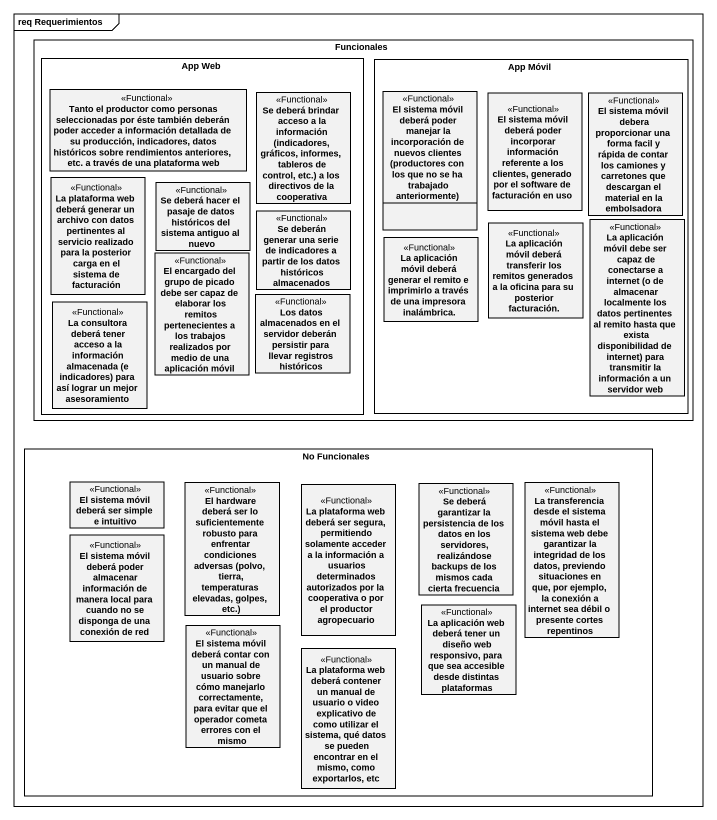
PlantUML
@startuml
mainframe req Requerimientos
hide circle
hide empty members
rectangle Funcionales {
  rectangle "App Web" as App_Web {
    class "Tanto el productor como personas seleccionadas por éste también deberán poder acceder a información detallada de su producción, indicadores, datos históricos sobre rendimientos anteriores, etc. a través de una plataforma web" as Tanto_el_productor_como <<Functional>>
    class "Se deberá brindar acceso a la información (indicadores, gráficos, informes, tableros de control, etc.) a los directivos de la cooperativa" as Se_deberá_brindar_acceso_a <<Functional>>
    class "La plataforma web deberá generar un archivo con datos pertinentes al servicio realizado para la posterior carga en el sistema de facturación" as La_plataforma_web_deberá <<Functional>>
    class "Se deberá hacer el pasaje de datos históricos del sistema antiguo al nuevo" as Se_deberá_hacer_el_pasaje <<Functional>>
    class "Se deberán generar una serie de indicadores a partir de los datos históricos almacenados" as Se_deberán_generar_una <<Functional>>
    class "El encargado del grupo de picado debe ser capaz de elaborar los remitos pertenecientes a los trabajos realizados por medio de una aplicación móvil" as El_encargado_del_grupo_de <<Functional>>
    class "La consultora deberá tener acceso a la información almacenada (e indicadores) para así lograr un mejor asesoramiento" as La_consultora_deberá_tener <<Functional>>
    class "Los datos almacenados en el servidor deberán persistir para llevar registros históricos" as Los_datos_almacenados_en_el <<Functional>>
  }
  rectangle "App Móvil" as App_Móvil {
    class "El sistema móvil deberá poder manejar la incorporación de nuevos clientes (productores con los que no se ha trabajado anteriormente)" as El_sistema_móvil_deberá <<Functional>>
    class "El sistema móvil deberá poder incorporar información referente a los clientes, generado por el software de facturación en uso" as El_sistema_móvil_deberá_2 <<Functional>>
    class "El sistema móvil debera proporcionar una forma facil y rápida de contar los camiones y carretones que descargan el material en la embolsadora" as El_sistema_móvil_debera <<Functional>>
    class "La aplicación móvil deberá transferir los remitos generados a la oficina para su posterior facturación." as La_aplicación_móvil_deberá <<Functional>>
    class "La aplicación móvil debe ser capaz de conectarse a internet (o de almacenar localmente los datos pertinentes al remito hasta que exista disponibilidad de internet) para transmitir la información a un servidor web" as La_aplicación_móvil_debe <<Functional>>
    class "La aplicación móvil deberá generar el remito e imprimirlo a través de una impresora inalámbrica." as La_aplicación_móvil_deberá_2 <<Functional>>
  }
}
rectangle "No Funcionales" as No_Funcionales {
  class "El sistema móvil deberá ser simple e intuitivo" as El_sistema_móvil_deberá_ser <<Functional>>
  class "El hardware deberá ser lo suficientemente robusto para enfrentar condiciones adversas (polvo, tierra, temperaturas elevadas, golpes, etc.)" as El_hardware_deberá_ser_lo <<Functional>>
  class "La plataforma web deberá ser segura, permitiendo solamente acceder a la información a usuarios determinados autorizados por la cooperativa o por el productor agropecuario" as La_plataforma_web_deberá_2 <<Functional>>
  class "Se deberá garantizar la persistencia de los datos en los servidores, realizándose backups de los mismos cada cierta frecuencia" as Se_deberá_garantizar_la <<Functional>>
  class "La transferencia desde el sistema móvil hasta el sistema web debe garantizar la integridad de los datos, previendo situaciones en que, por ejemplo, la conexión a internet sea débil o presente cortes repentinos" as La_transferencia_desde_el <<Functional>>
  class "El sistema móvil deberá poder almacenar información de manera local para cuando no se disponga de una conexión de red" as El_sistema_móvil_deberá_3 <<Functional>>
  class "La aplicación web deberá tener un diseño web responsivo, para que sea accesible desde distintas plataformas" as La_aplicación_web_deberá <<Functional>>
  class "El sistema móvil deberá contar con un manual de usuario sobre cómo manejarlo correctamente, para evitar que el operador cometa errores con el mismo" as El_sistema_móvil_deberá_4 <<Functional>>
  class "La plataforma web deberá contener un manual de usuario o video explicativo de como utilizar el sistema, qué datos se pueden encontrar en el mismo, como exportarlos, etc" as La_plataforma_web_deberá_3 <<Functional>>
}
@enduml
